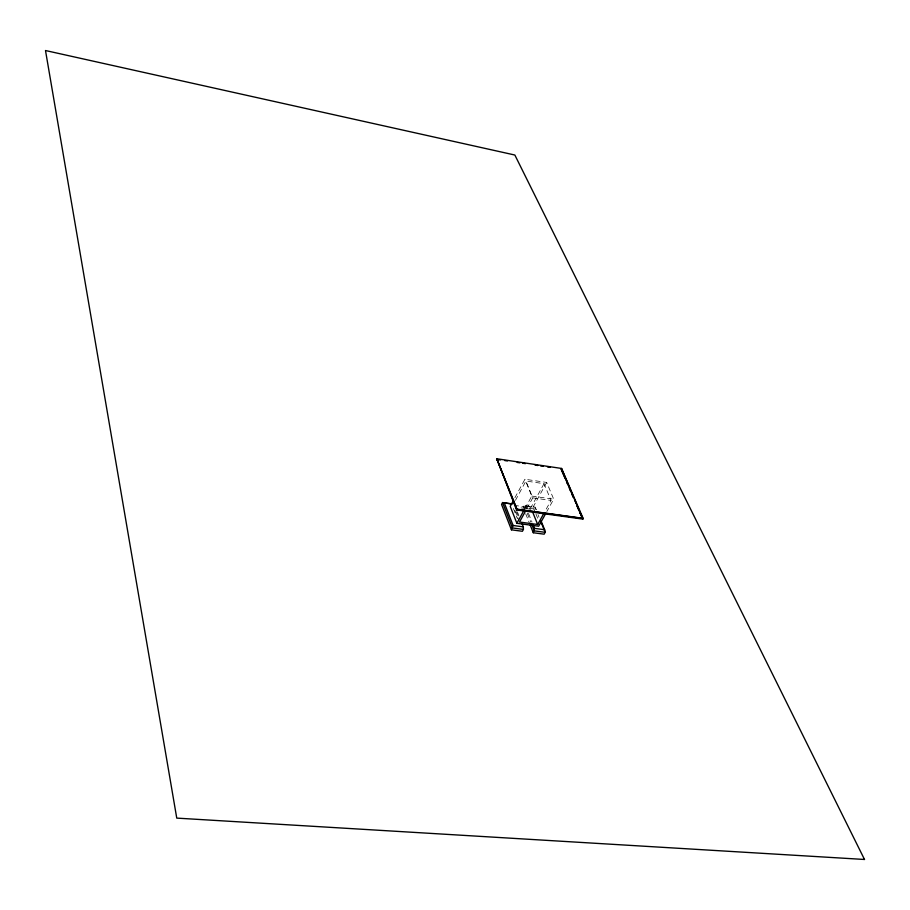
<?xml version="1.0" encoding="UTF-8"?>
<svg xmlns="http://www.w3.org/2000/svg" width="910" height="910" viewBox="0 0 910 910"><rect width="100%" height="100%" fill="white"/><g stroke="black" fill="none" stroke-linecap="round" stroke-linejoin="round"><path stroke-width="0.68" stroke-dasharray="4.55 3.41" d="M514.901 497.759L524.911 479.251L546.671 482.425L553.701 499.18L546.865 511.477M515.458 500.329L525.912 481.049L544.032 483.676L551.039 500.443L545.033 511.261M525.002 508.44L531.77 496.064L524.911 479.251M526.81 508.736L532.771 497.85L525.912 481.049M544.032 483.676L530.86 507.655L514.23 505.346M546.671 482.425L531.838 509.395L526.435 508.644M535.421 512.728L533.886 508.94L534.898 507.097L536.502 509.771M533.886 508.94L523.17 507.45L524.183 505.596L535.478 507.268M521.032 507.894L525.093 508.451M531.77 496.064L553.701 499.18M532.771 497.85L551.039 500.443M535.933 509.611L534.898 507.097L524.183 505.596L525.195 508.121M537.992 514.662L539.016 517.187M535.933 513.991L537.992 519.041M525.479 505.869L526.481 508.372M528.494 513.376L532.02 522.124M527.22 513.183L530.78 522.033M525.696 513.775L529.245 522.624M517.38 511.841L518.871 515.595M516.402 511.693L518.916 518.017M514.901 510.351L519.007 520.736M513.388 508.485L517.392 518.62"/><path stroke-width="1.36" d="M533.021 524.626L534.534 528.369L533.294 532.737L544.146 534.181L545.181 532.327L544.635 529.734L541.075 520.998M511.431 529.825L501.558 504.447L502.559 502.582L504.299 502.923L513.115 525.491L511.431 529.825L522.397 531.281L523.421 529.415L523.33 526.867L521.839 523.113M513.57 500.227L510.237 506.392L516.88 523.284L538.663 526.23L545.5 513.934M516.55 509.941L516.971 509.168L496.769 458.742L516.55 509.941L582.866 519.098L561.515 468.423L583.196 518.529L516.835 509.338L496.769 458.742L561.538 468.445L561.106 469.173L564.973 478.125M516.88 523.284L524.319 509.68M525.479 511.158L519.519 522.033L537.685 524.501L543.691 513.672M513.115 525.491L523.33 526.867M534.534 528.369L544.635 529.734M523.421 529.415L512.455 527.948L502.559 502.582L512.046 503.901M504.299 502.923L511.875 503.981M516.971 509.168L583.094 518.325M500.602 459.937L496.564 459.516M504.743 460.551L507.496 460.972M517.142 462.416L519.894 462.826M522.647 463.236L525.411 463.645M535.057 465.09L537.81 465.499M540.563 465.92L543.315 466.329M547.456 466.944L550.209 467.365M561.231 469.014L573.414 497.213M574.529 499.772L576.189 503.628M577.293 506.188L582.866 519.098L579.898 512.683M566.634 481.97L567.738 484.529M569.398 488.374L570.502 490.934M572.163 494.767L573.266 497.326M577.133 506.29L578.794 510.123M541.075 522.238L545.181 532.327L534.329 530.883L531.793 524.558M532.441 511.545L537.685 524.501M530.257 525.15L533.294 532.737M864.5 859.472L176.756 818.113L45.5 50.528L514.855 155.03L864.5 859.472"/></g></svg>
